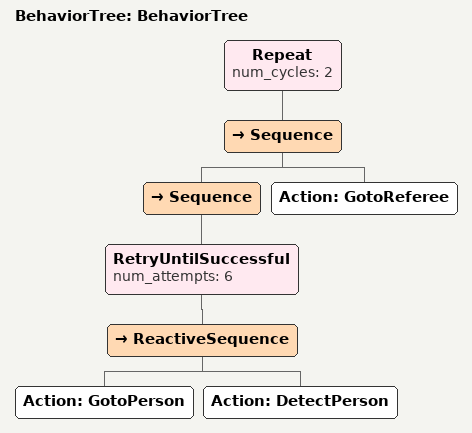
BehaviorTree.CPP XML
<?xml version="1.0"?>
<root main_tree_to_execute="BehaviorTree">
    <BehaviorTree ID="BehaviorTree">
        <Repeat num_cycles="2">
            <Sequence>
                <Sequence>
                    <RetryUntilSuccessful num_attempts="6">
                        <ReactiveSequence>
                            <Action ID="GotoPerson"/>
                            <Action ID="DetectPerson"/>
                        </ReactiveSequence>
                    </RetryUntilSuccessful>
                </Sequence>
                <Action ID="GotoReferee"/>
            </Sequence>
        </Repeat>
    </BehaviorTree>
</root>
